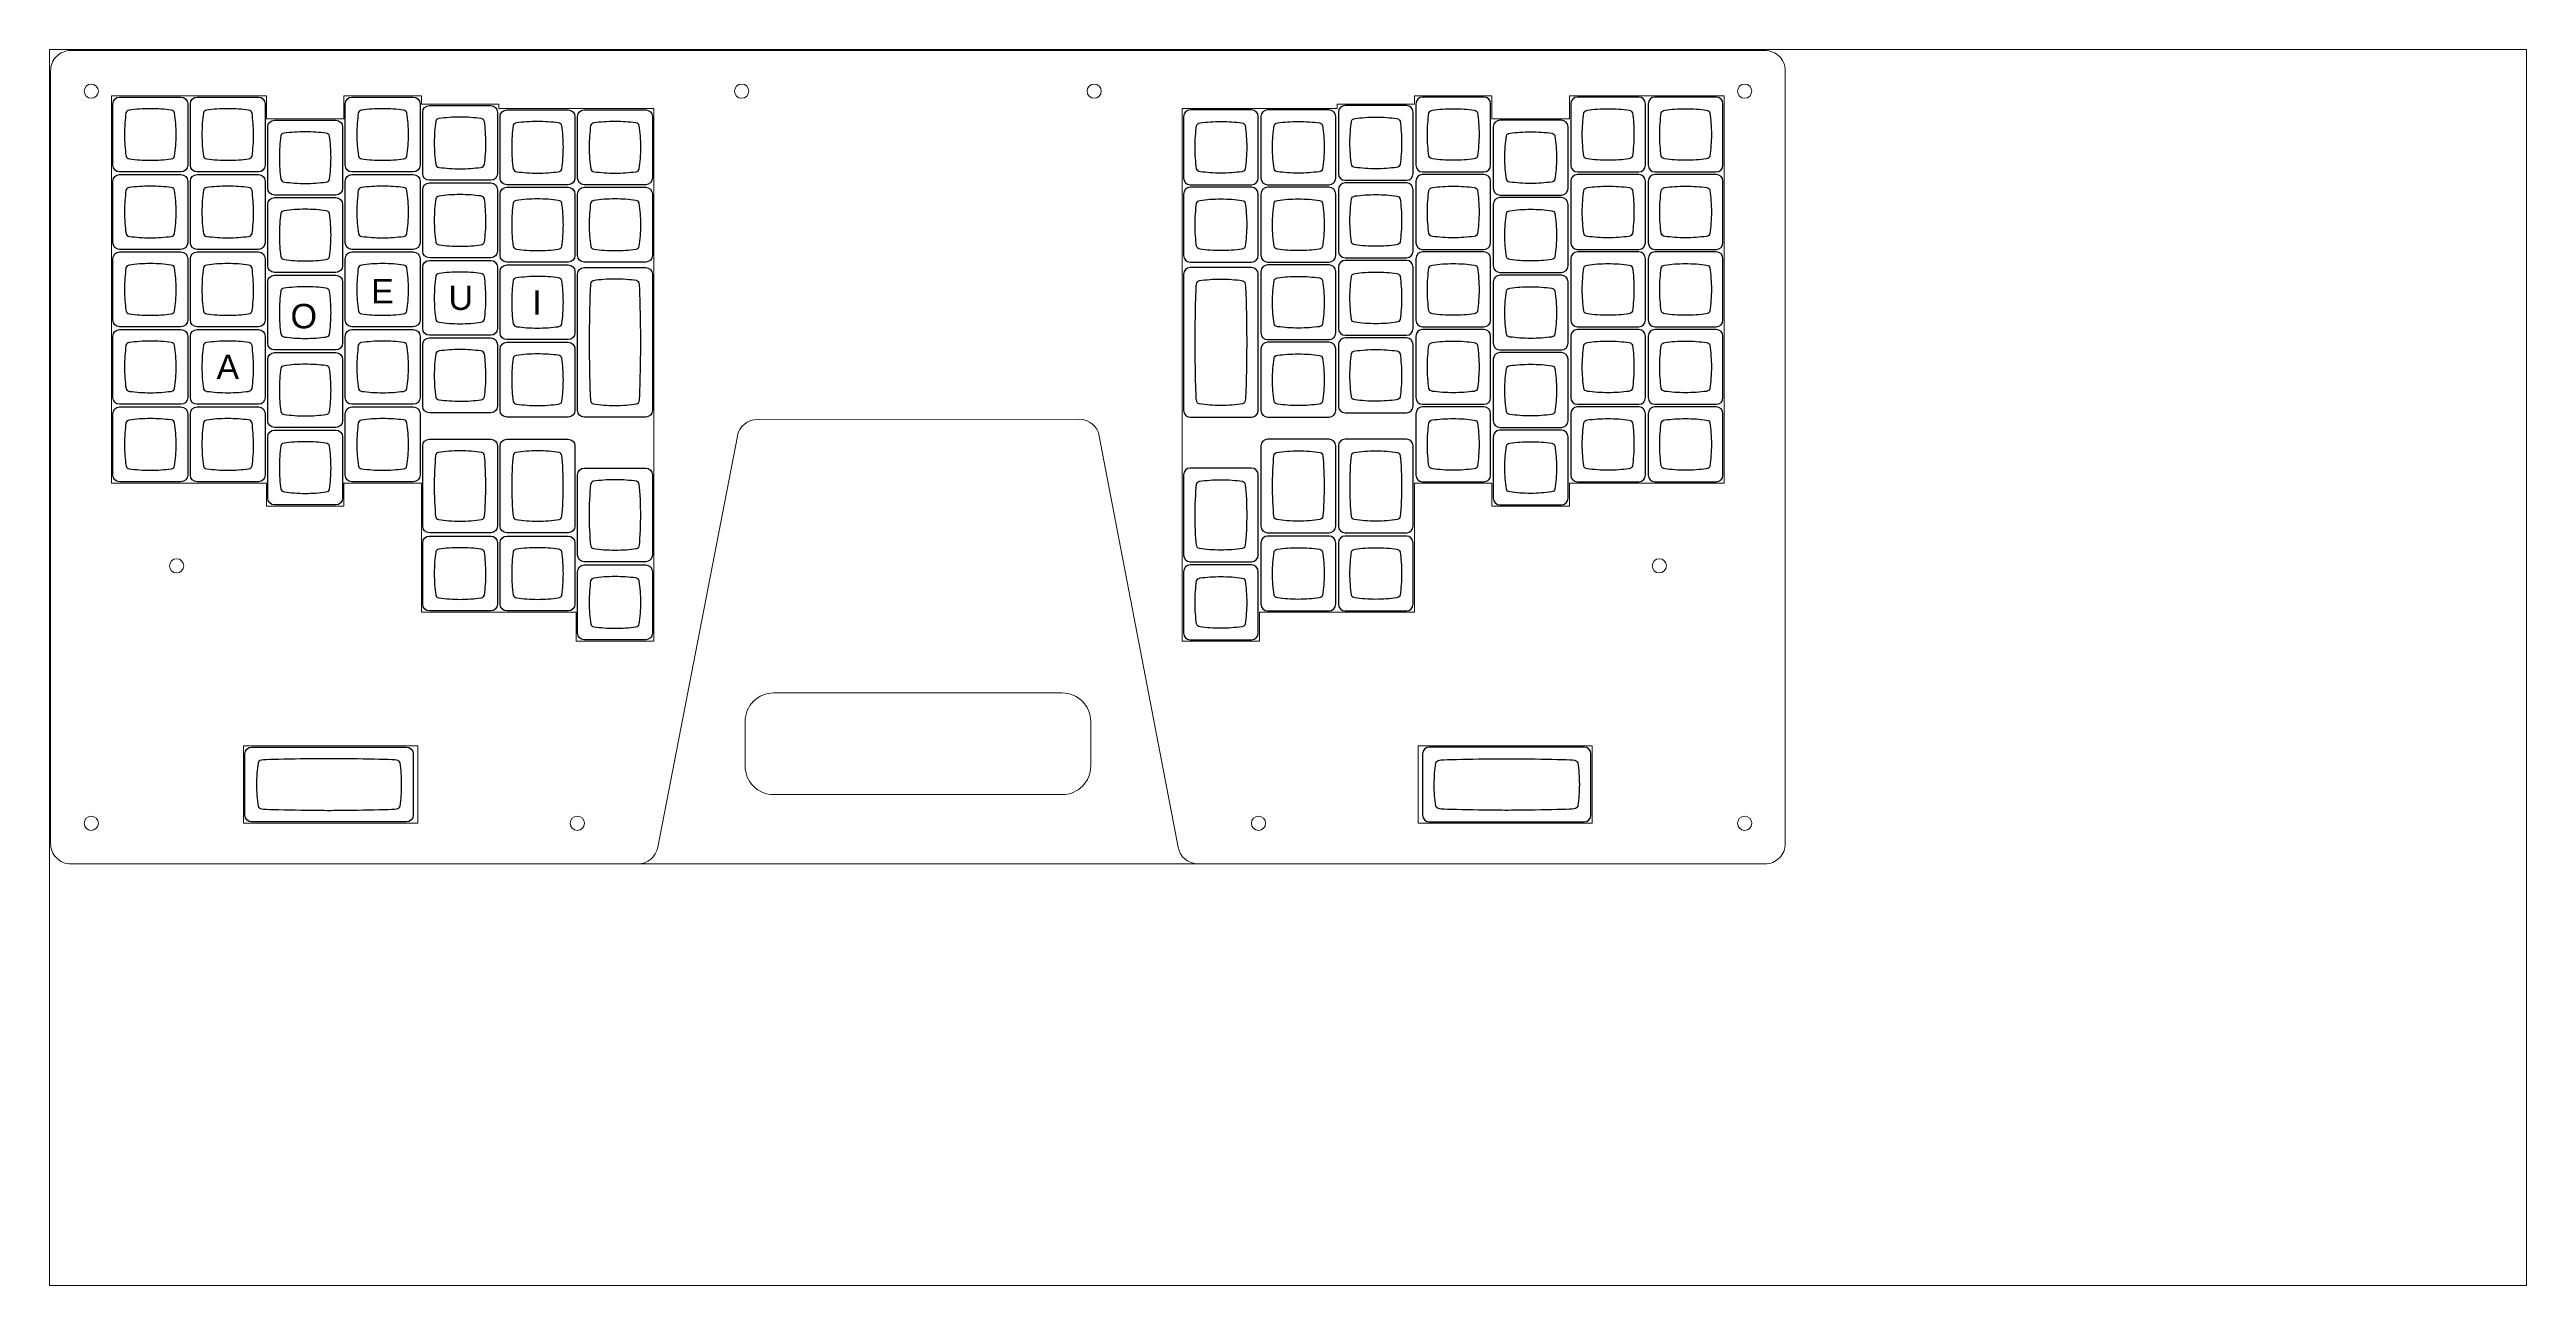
# Paper-space layout 'Preview' of a CAD drawing. Header units: millimetres. Extents: x 0 to 609, y 1 to 305.
# The model-space entities are those that its viewports show. They can reach past a viewport. Long polylines and large blocks are cut down to what shows.
import ezdxf

# ---------------------------------------------------------------- set-up
doc = ezdxf.new("R2010")
doc.units = ezdxf.units.MM
doc.linetypes.add('ACAD_ISO02W100', pattern=[15, 12, -3])
doc.layers.get('0').update_dxf_attribs({"lineweight": 0})
for name, color, linetype, lineweight in [('Bolt Holes', 7, 'Continuous', 0), ('Case', 7, 'Continuous', 0), ('Cuts', 7, 'Continuous', 0), ('Handle', 7, 'Continuous', 0), ('Matrix Holes', 7, 'Continuous', 0), ('Top Plate', 7, 'Continuous', 0)]:
    doc.layers.add(name, color=color, linetype=linetype, lineweight=lineweight)
for name, color, linetype in [('Boxes', 3, 'Continuous'), ('Keycaps', 5, 'Continuous'), ('Templates', 7, 'Continuous')]:
    doc.layers.add(name, color=color, linetype=linetype)
for name, color, linetype, plot in [('Hidden', 6, 'ACAD_ISO02W100', False), ('Key Labels', 6, 'ACAD_ISO02W100', False), ('Viewports', 7, 'Continuous', False)]:
    doc.layers.add(name, color=color, linetype=linetype, plot=plot)
doc.styles.get("Standard").update_dxf_attribs({"font": 'Arial.ttf'})

# ---------------------------------------------------------------- blocks, each defined once
blk = doc.blocks.new('Cherry Hole Inset')
at = {"layer": 'Cuts'}
blk.add_lwpolyline([(1.1114, 0.3), (1.1114, 1.2787), (0.3, 1.2787), (0.3, 4.1726), (1.1114, 4.1726), (1.1114, 9.7726), (0.3, 9.7726), (0.3, 12.6665), (1.1114, 12.6665), (1.1114, 13.6452), (14.4565, 13.6452), (14.4565, 12.6665), (15.2679, 12.6665), (15.2679, 9.7726), (14.4565, 9.7726), (14.4565, 4.1726), (15.2679, 4.1726), (15.2679, 1.2787), (14.4565, 1.2787), (14.4565, 0.3)], close=True, dxfattribs=at)
at = {"layer": 'Hidden'}
blk.add_lwpolyline([(0.8114, 0), (0.8114, 0.9787), (0, 0.9787), (0, 4.4726), (0.8114, 4.4726), (0.8114, 9.4726), (0, 9.4726), (0, 12.9665), (0.8114, 12.9665), (0.8114, 13.9452), (14.7565, 13.9452), (14.7565, 12.9665), (15.5679, 12.9665), (15.5679, 9.4726), (14.7565, 9.4726), (14.7565, 4.4726), (15.5679, 4.4726), (15.5679, 0.9787), (14.7565, 0.9787), (14.7565, 0)], close=True, dxfattribs=at)
blk = doc.blocks.new('Cherry Cutout 1')
at = {"layer": 'Boxes'}
blk.add_lwpolyline([(0, 0), (19.05, 0), (19.05, 19.05), (0, 19.05)], close=True, dxfattribs=at)
at = {"layer": 'Keycaps'}
for points, knots in [([(1.97, 0.33), (1.97, 0.33), (17.08, 0.33), (17.08, 0.33), (17.08, 0.33), (17.98, 0.33), (18.73, 1.07), (18.73, 1.97), (18.73, 1.97), (18.73, 1.97), (18.73, 17.08), (18.73, 17.08), (18.73, 17.08), (18.73, 17.98), (17.98, 18.73), (17.08, 18.73), (17.08, 18.73), (17.08, 18.73), (1.97, 18.73), (1.97, 18.73), (1.97, 18.73), (1.07, 18.73), (0.33, 17.98), (0.33, 17.08), (0.33, 17.08), (0.33, 17.08), (0.33, 1.97), (0.33, 1.97), (0.33, 1.97), (0.33, 1.07), (1.07, 0.33), (1.97, 0.33)], [0, 0, 0, 0, 0.111111, 0.111111, 0.111111, 0.111111, 0.222222, 0.222222, 0.222222, 0.222222, 0.333333, 0.333333, 0.333333, 0.333333, 0.444444, 0.444444, 0.444444, 0.444444, 0.555556, 0.555556, 0.555556, 0.555556, 0.666667, 0.666667, 0.666667, 0.666667, 0.777778, 0.777778, 0.777778, 0.777778, 1, 1, 1, 1]), ([(9.53, 15.87), (11.32, 15.87), (13.04, 15.75), (14.64, 15.53), (14.64, 15.53), (14.64, 15.53), (14.64, 15.53), (14.64, 15.53), (14.64, 15.53), (15.12, 15.45), (15.41, 15.22), (15.5, 14.82), (15.5, 14.82), (15.74, 13.16), (15.88, 11.38), (15.88, 9.52), (15.88, 9.52), (15.88, 7.67), (15.75, 5.88), (15.5, 4.23), (15.5, 4.23), (15.42, 3.83), (15.13, 3.59), (14.64, 3.52), (14.64, 3.52), (13.04, 3.3), (11.32, 3.17), (9.53, 3.17), (9.53, 3.17), (7.74, 3.18), (6.02, 3.3), (4.41, 3.52), (4.41, 3.52), (4.41, 3.52), (4.41, 3.52), (4.41, 3.52), (4.41, 3.52), (3.94, 3.6), (3.65, 3.82), (3.56, 4.2), (3.56, 4.2), (3.31, 5.86), (3.18, 7.66), (3.18, 9.53), (3.18, 9.53), (3.18, 11.4), (3.31, 13.19), (3.55, 14.86), (3.55, 14.86), (3.65, 15.22), (3.92, 15.44), (4.35, 15.52), (4.35, 15.52), (5.97, 15.75), (7.71, 15.87), (9.53, 15.87)], [0, 0, 0, 0, 0.066667, 0.066667, 0.066667, 0.066667, 0.133333, 0.133333, 0.133333, 0.133333, 0.2, 0.2, 0.2, 0.2, 0.266667, 0.266667, 0.266667, 0.266667, 0.333333, 0.333333, 0.333333, 0.333333, 0.4, 0.4, 0.4, 0.4, 0.466667, 0.466667, 0.466667, 0.466667, 0.533333, 0.533333, 0.533333, 0.533333, 0.6, 0.6, 0.6, 0.6, 0.666667, 0.666667, 0.666667, 0.666667, 0.733333, 0.733333, 0.733333, 0.733333, 0.8, 0.8, 0.8, 0.8, 0.866667, 0.866667, 0.866667, 0.866667, 1, 1, 1, 1])]:
    blk.add_open_spline(points, degree=3, knots=knots, dxfattribs=at)
blk.add_blockref('Cherry Hole Inset', (1.74, 2.55))
blk = doc.blocks.new('Cherry Cutout 1.25 Vert')
at = {"layer": 'Boxes'}
blk.add_lwpolyline([(0, 23.81), (0, 0), (19.05, 0), (19.05, 23.81)], close=True, dxfattribs=at)
at = {"layer": 'Keycaps'}
for points, knots in [([(0.33, 21.84), (0.33, 21.84), (0.33, 2.13), (0.33, 2.13), (0.33, 2.13), (0.33, 1.23), (1.07, 0.49), (1.97, 0.49), (1.97, 0.49), (1.97, 0.49), (17.08, 0.49), (17.08, 0.49), (17.08, 0.49), (17.98, 0.49), (18.73, 1.23), (18.73, 2.13), (18.73, 2.13), (18.73, 2.13), (18.73, 21.84), (18.73, 21.84), (18.73, 21.84), (18.73, 22.75), (17.98, 23.49), (17.08, 23.49), (17.08, 23.49), (17.08, 23.49), (1.97, 23.49), (1.97, 23.49), (1.97, 23.49), (1.07, 23.49), (0.33, 22.75), (0.33, 21.84)], [0, 0, 0, 0, 0.111111, 0.111111, 0.111111, 0.111111, 0.222222, 0.222222, 0.222222, 0.222222, 0.333333, 0.333333, 0.333333, 0.333333, 0.444444, 0.444444, 0.444444, 0.444444, 0.555556, 0.555556, 0.555556, 0.555556, 0.666667, 0.666667, 0.666667, 0.666667, 0.777778, 0.777778, 0.777778, 0.777778, 1, 1, 1, 1]), ([(15.87, 11.99), (15.87, 10.15), (15.75, 6.23), (15.53, 4.6), (15.53, 4.6), (15.53, 4.6), (15.53, 4.6), (15.53, 4.6), (15.53, 4.6), (15.45, 4.1), (15.22, 3.81), (14.82, 3.72), (14.82, 3.72), (13.16, 3.47), (11.38, 3.34), (9.52, 3.34), (9.52, 3.34), (7.67, 3.34), (5.88, 3.47), (4.23, 3.72), (4.23, 3.72), (3.83, 3.81), (3.6, 4.1), (3.52, 4.6), (3.52, 4.6), (3.3, 6.23), (3.17, 10.16), (3.17, 11.99), (3.17, 11.99), (3.17, 13.81), (3.3, 17.74), (3.52, 19.38), (3.52, 19.38), (3.52, 19.38), (3.52, 19.38), (3.52, 19.38), (3.52, 19.38), (3.6, 19.86), (3.82, 20.15), (4.2, 20.25), (4.2, 20.25), (5.86, 20.5), (7.66, 20.64), (9.53, 20.64), (9.53, 20.64), (11.4, 20.64), (13.19, 20.5), (14.86, 20.25), (14.86, 20.25), (15.22, 20.16), (15.44, 19.88), (15.52, 19.44), (15.52, 19.44), (15.75, 17.79), (15.87, 13.83), (15.87, 11.99)], [0, 0, 0, 0, 0.066667, 0.066667, 0.066667, 0.066667, 0.133333, 0.133333, 0.133333, 0.133333, 0.2, 0.2, 0.2, 0.2, 0.266667, 0.266667, 0.266667, 0.266667, 0.333333, 0.333333, 0.333333, 0.333333, 0.4, 0.4, 0.4, 0.4, 0.466667, 0.466667, 0.466667, 0.466667, 0.533333, 0.533333, 0.533333, 0.533333, 0.6, 0.6, 0.6, 0.6, 0.666667, 0.666667, 0.666667, 0.666667, 0.733333, 0.733333, 0.733333, 0.733333, 0.8, 0.8, 0.8, 0.8, 0.866667, 0.866667, 0.866667, 0.866667, 1, 1, 1, 1])]:
    blk.add_open_spline(points, degree=3, knots=knots, dxfattribs=at)
at = {"rotation": 90}
blk.add_blockref('Cherry Hole Inset', (16.5, 4.12), dxfattribs=at)
blk = doc.blocks.new('Cherry Cutout 2.25')
at = {"layer": 'Boxes'}
blk.add_lwpolyline([(0, 0), (42.86, 0), (42.86, 19.05), (0, 19.05)], close=True, dxfattribs=at)
at = {"layer": 'Cuts'}
for points in [[(7.84, 1.28), (11.14, 1.28), (11.14, 15.95), (7.84, 15.95)], [(31.72, 1.28), (35.02, 1.28), (35.02, 15.95), (31.72, 15.95)]]:
    blk.add_lwpolyline(points, close=True, dxfattribs=at)
at = {"layer": 'Keycaps'}
for points, knots in [([(1.97, 0.32), (1.97, 0.32), (40.08, 0.32), (40.08, 0.32), (40.08, 0.32), (40.98, 0.32), (41.72, 1.07), (41.72, 1.97), (41.72, 1.97), (41.72, 1.97), (41.72, 17.08), (41.72, 17.08), (41.72, 17.08), (41.72, 17.98), (40.98, 18.72), (40.08, 18.72), (40.08, 18.72), (40.08, 18.72), (1.97, 18.72), (1.97, 18.72), (1.97, 18.72), (1.07, 18.72), (0.32, 17.98), (0.32, 17.08), (0.32, 17.08), (0.32, 17.08), (0.32, 1.97), (0.32, 1.97), (0.32, 1.97), (0.32, 1.07), (1.07, 0.32), (1.97, 0.32)], [0, 0, 0, 0, 0.111111, 0.111111, 0.111111, 0.111111, 0.222222, 0.222222, 0.222222, 0.222222, 0.333333, 0.333333, 0.333333, 0.333333, 0.444444, 0.444444, 0.444444, 0.444444, 0.555556, 0.555556, 0.555556, 0.555556, 0.666667, 0.666667, 0.666667, 0.666667, 0.777778, 0.777778, 0.777778, 0.777778, 1, 1, 1, 1]), ([(21.02, 15.87), (22.91, 15.87), (35.89, 15.75), (37.58, 15.53), (37.58, 15.53), (37.58, 15.53), (37.58, 15.53), (37.58, 15.53), (37.58, 15.53), (38.09, 15.45), (38.39, 15.22), (38.48, 14.82), (38.48, 14.82), (38.74, 13.16), (38.87, 11.38), (38.87, 9.52), (38.87, 9.52), (38.88, 7.67), (38.74, 5.88), (38.48, 4.23), (38.48, 4.23), (38.39, 3.83), (38.09, 3.59), (37.58, 3.52), (37.58, 3.52), (35.9, 3.3), (22.91, 3.17), (21.03, 3.17), (21.03, 3.17), (19.15, 3.17), (6.15, 3.3), (4.47, 3.52), (4.47, 3.52), (4.47, 3.52), (4.47, 3.52), (4.47, 3.52), (4.47, 3.52), (3.98, 3.6), (3.67, 3.82), (3.57, 4.2), (3.57, 4.2), (3.32, 5.86), (3.18, 7.66), (3.18, 9.53), (3.18, 9.53), (3.17, 11.4), (3.31, 13.19), (3.57, 14.86), (3.57, 14.86), (3.67, 15.22), (3.95, 15.44), (4.41, 15.52), (4.41, 15.52), (6.11, 15.75), (19.14, 15.87), (21.02, 15.87)], [0, 0, 0, 0, 0.066667, 0.066667, 0.066667, 0.066667, 0.133333, 0.133333, 0.133333, 0.133333, 0.2, 0.2, 0.2, 0.2, 0.266667, 0.266667, 0.266667, 0.266667, 0.333333, 0.333333, 0.333333, 0.333333, 0.4, 0.4, 0.4, 0.4, 0.466667, 0.466667, 0.466667, 0.466667, 0.533333, 0.533333, 0.533333, 0.533333, 0.6, 0.6, 0.6, 0.6, 0.666667, 0.666667, 0.666667, 0.666667, 0.733333, 0.733333, 0.733333, 0.733333, 0.8, 0.8, 0.8, 0.8, 0.866667, 0.866667, 0.866667, 0.866667, 1, 1, 1, 1])]:
    blk.add_open_spline(points, degree=3, knots=knots, dxfattribs=at)
blk.add_blockref('Cherry Hole Inset', (13.63, 2.54))
at = {"layer": 'Hidden'}
for s, p in [('0.2 up', (31.76, 16.54)), ('0.5 down', (32.42, 0.4))]:
    blk.add_text(s, height=0.5, dxfattribs=at).set_placement(p)
blk = doc.blocks.new('Cherry Cutout 2x')
at = {"layer": 'Boxes'}
blk.add_lwpolyline([(0, 0), (38.1, 0), (38.1, 19.05), (0, 19.05)], close=True, dxfattribs=at)
at = {"layer": 'Cuts'}
for points in [[(5.46, 1.28), (8.76, 1.28), (8.76, 15.95), (5.46, 15.95)], [(29.34, 1.28), (32.64, 1.28), (32.64, 15.95), (29.34, 15.95)]]:
    blk.add_lwpolyline(points, close=True, dxfattribs=at)
at = {"layer": 'Keycaps'}
for points, knots in [([(1.97, 0.32), (1.97, 0.32), (35.48, 0.32), (35.48, 0.32), (35.48, 0.32), (36.38, 0.32), (37.12, 1.07), (37.12, 1.97), (37.12, 1.97), (37.12, 1.97), (37.12, 17.08), (37.12, 17.08), (37.12, 17.08), (37.12, 17.98), (36.38, 18.72), (35.48, 18.72), (35.48, 18.72), (35.48, 18.72), (1.97, 18.72), (1.97, 18.72), (1.97, 18.72), (1.07, 18.72), (0.32, 17.98), (0.32, 17.08), (0.32, 17.08), (0.32, 17.08), (0.32, 1.97), (0.32, 1.97), (0.32, 1.97), (0.32, 1.07), (1.07, 0.32), (1.97, 0.32)], [0, 0, 0, 0, 0.111111, 0.111111, 0.111111, 0.111111, 0.222222, 0.222222, 0.222222, 0.222222, 0.333333, 0.333333, 0.333333, 0.333333, 0.444444, 0.444444, 0.444444, 0.444444, 0.555556, 0.555556, 0.555556, 0.555556, 0.666667, 0.666667, 0.666667, 0.666667, 0.777778, 0.777778, 0.777778, 0.777778, 1, 1, 1, 1]), ([(18.72, 15.87), (20.61, 15.87), (31.31, 15.75), (32.98, 15.53), (32.98, 15.53), (32.98, 15.53), (32.98, 15.53), (32.98, 15.53), (32.98, 15.53), (33.49, 15.45), (33.79, 15.22), (33.88, 14.82), (33.88, 14.82), (34.14, 13.16), (34.27, 11.38), (34.27, 9.52), (34.27, 9.52), (34.28, 7.67), (34.14, 5.88), (33.89, 4.23), (33.89, 4.23), (33.8, 3.83), (33.49, 3.59), (32.99, 3.52), (32.99, 3.52), (31.31, 3.3), (20.6, 3.17), (18.73, 3.17), (18.73, 3.17), (16.86, 3.17), (6.14, 3.3), (4.47, 3.52), (4.47, 3.52), (4.47, 3.52), (4.47, 3.52), (4.47, 3.52), (4.47, 3.52), (3.97, 3.6), (3.67, 3.82), (3.57, 4.2), (3.57, 4.2), (3.32, 5.86), (3.18, 7.66), (3.18, 9.53), (3.18, 9.53), (3.17, 11.4), (3.31, 13.19), (3.57, 14.86), (3.57, 14.86), (3.67, 15.22), (3.95, 15.44), (4.4, 15.52), (4.4, 15.52), (6.1, 15.75), (16.84, 15.87), (18.72, 15.87)], [0, 0, 0, 0, 0.066667, 0.066667, 0.066667, 0.066667, 0.133333, 0.133333, 0.133333, 0.133333, 0.2, 0.2, 0.2, 0.2, 0.266667, 0.266667, 0.266667, 0.266667, 0.333333, 0.333333, 0.333333, 0.333333, 0.4, 0.4, 0.4, 0.4, 0.466667, 0.466667, 0.466667, 0.466667, 0.533333, 0.533333, 0.533333, 0.533333, 0.6, 0.6, 0.6, 0.6, 0.666667, 0.666667, 0.666667, 0.666667, 0.733333, 0.733333, 0.733333, 0.733333, 0.8, 0.8, 0.8, 0.8, 0.866667, 0.866667, 0.866667, 0.866667, 1, 1, 1, 1])]:
    blk.add_open_spline(points, degree=3, knots=knots, dxfattribs=at)
blk.add_blockref('Cherry Hole Inset', (11.25, 2.54))
at = {"layer": 'Hidden'}
for s, p in [('0.2 up', (29.38, 16.43)), ('0.5 down', (30.04, 0.29))]:
    blk.add_text(s, height=0.5, dxfattribs=at).set_placement(p)
blk = doc.blocks.new('Half Key Pad')
for name, p in [('Cherry Cutout 1', (0, 159.5)), ('Cherry Cutout 1', (19.05, 159.5)), ('Cherry Cutout 1', (57.15, 159.5)), ('Cherry Cutout 1', (38.1, 153.81)), ('Cherry Cutout 1', (76.2, 157.42)), ('Cherry Cutout 1', (95.25, 156.35)), ('Cherry Cutout 1', (114.3, 156.35)), ('Cherry Cutout 1', (0, 140.45)), ('Cherry Cutout 1', (19.05, 140.45)), ('Cherry Cutout 1', (57.15, 140.45)), ('Cherry Cutout 1', (38.1, 134.76)), ('Cherry Cutout 1', (76.2, 138.37)), ('Cherry Cutout 1', (95.25, 137.3)), ('Cherry Cutout 1', (114.3, 137.3)), ('Cherry Cutout 1', (0, 121.4)), ('Cherry Cutout 1', (19.05, 121.4)), ('Cherry Cutout 1', (57.15, 121.4)), ('Cherry Cutout 1', (38.1, 115.71)), ('Cherry Cutout 1', (76.2, 119.32)), ('Cherry Cutout 1', (95.25, 118.25)), ('Cherry Cutout 1', (0, 102.35)), ('Cherry Cutout 1', (19.05, 102.35)), ('Cherry Cutout 1', (57.15, 102.35)), ('Cherry Cutout 1', (76.2, 100.27)), ('Cherry Cutout 1', (95.25, 99.2)), ('Cherry Cutout 1', (38.1, 96.66)), ('Cherry Cutout 1', (0, 83.3)), ('Cherry Cutout 1', (19.05, 83.3)), ('Cherry Cutout 1', (57.15, 83.3)), ('Cherry Cutout 1', (38.1, 77.61)), ('Cherry Cutout 1.25 Vert', (76.2, 70.61)), ('Cherry Cutout 1.25 Vert', (95.25, 70.61)), ('Cherry Cutout 1.25 Vert', (114.3, 63.5)), ('Cherry Cutout 1', (76.2, 51.56)), ('Cherry Cutout 1', (95.25, 51.56)), ('Cherry Cutout 1', (114.3, 44.45))]:
    blk.add_blockref(name, p)
at = {"layer": 'Templates', "rotation": 90}
blk.add_blockref('Cherry Cutout 2x', (133.35, 99.2), dxfattribs=at)
at = {"layer": 'Templates'}
blk.add_blockref('Cherry Cutout 2.25', (32.48, -0.32), dxfattribs=at)

msp = doc.modelspace()

# ---------------------------------------------------------------- linework, layer by layer
at = {"layer": 'Bolt Holes'}
for centre in [(10, 190), (170, 190), (256.7, 190), (416.7, 190), (31, 73.3), (395.7, 73.3), (10, 10), (129.576, 10), (297.124, 10), (416.7, 10)]:
    msp.add_circle(centre, 1.75, dxfattribs=at)
at = {"layer": 'Case'}
msp.add_lwpolyline([(5, 0), (421.7, 0, 0.4142136), (426.7, 5), (426.7, 195, 0.4142136), (421.7, 200), (5, 200, 0.4142136), (0, 195), (0, 5, 0.4142136)], format="xyb", close=True, dxfattribs=at)
at = {"layer": 'Handle'}
msp.add_lwpolyline([(177.85, 17.04), (248.85, 17.04, 0.4142136), (255.85, 24.04), (255.85, 35.04, 0.4142136), (248.85, 42.04), (177.85, 42.04, 0.4142136), (170.85, 35.04), (170.85, 24.04, 0.4142136)], format="xyb", close=True, dxfattribs=at)
at = {"layer": 'Matrix Holes'}
for p, q in [((15, 93.625), (15, 188.875)), ((15, 188.875), (53.1, 188.875)), ((53.1, 188.875), (53.1, 183.181)), ((72.15, 188.875), (91.2, 188.875)), ((72.15, 183.181), (72.15, 188.875)), ((91.2, 188.875), (91.2, 186.793)), ((354.55, 188.875), (335.5, 188.875)), ((335.5, 188.875), (335.5, 186.793)), ((354.55, 188.875), (354.55, 183.181)), ((411.7, 188.875), (373.6, 188.875)), ((373.6, 183.181), (373.6, 188.875)), ((411.7, 93.625), (411.7, 188.875)), ((53.1, 183.181), (72.15, 183.181)), ((91.2, 186.793), (110.25, 186.793)), ((110.25, 186.793), (110.25, 185.722)), ((110.25, 185.722), (148.35, 185.722)), ((148.35, 185.722), (148.35, 54.773)), ((316.45, 185.722), (278.35, 185.722)), ((278.35, 185.722), (278.35, 54.773)), ((335.5, 186.793), (316.45, 186.793)), ((316.45, 186.793), (316.45, 185.722)), ((354.55, 183.181), (373.6, 183.181)), ((53.1, 93.625), (15, 93.625)), ((53.1, 87.931), (53.1, 93.625)), ((91.2, 93.625), (72.15, 93.625)), ((72.15, 93.625), (72.15, 87.931)), ((91.2, 61.886), (91.2, 93.625)), ((335.5, 61.886), (335.5, 93.625)), ((335.5, 93.625), (354.55, 93.625)), ((354.55, 87.931), (354.55, 93.625)), ((373.6, 93.625), (411.7, 93.625)), ((373.6, 93.625), (373.6, 87.931)), ((72.15, 87.931), (53.1, 87.931)), ((373.6, 87.931), (354.55, 87.931)), ((129.3, 61.886), (91.2, 61.886)), ((129.3, 54.773), (129.3, 61.886)), ((297.4, 54.773), (297.4, 61.886)), ((297.4, 61.886), (335.5, 61.886)), ((148.35, 54.773), (129.3, 54.773)), ((278.35, 54.773), (297.4, 54.773))]:
    msp.add_line(p, q, dxfattribs=at)
for points in [[(47.479, 10), (90.341, 10), (90.341, 29.05), (47.479, 29.05)], [(379.221, 10), (336.359, 10), (336.359, 29.05), (379.221, 29.05)]]:
    msp.add_lwpolyline(points, close=True, dxfattribs=at)
at = {"layer": 'Top Plate'}
for p, q in [((149.36, 4.123), (168.938, 105.175)), ((253.039, 109.331), (173.859, 109.298)), ((277.346, 4.132), (257.965, 105.2)), ((144.438, 0), (128.626, 0)), ((282.27, 0), (298.074, 0))]:
    msp.add_line(p, q, dxfattribs=at)
for centre, start, end in [((173.861, 104.298), 90.02425, 169.898606), ((253.041, 104.331), 10, 90.02425), ((144.438, 5), 270, 349.898606), ((282.27, 5), 190, 270)]:
    msp.add_arc(centre, 5, start, end, dxfattribs=at)

# ---------------------------------------------------------------- block references
msp.add_blockref('Half Key Pad', (15, 10.325))
at = {"extrusion": (0, 0, -1), "zscale": -1}
msp.add_blockref('Half Key Pad', (-411.7, 10.325), dxfattribs=at)

# ---------------------------------------------------------------- texts
at = {"layer": 'Key Labels'}
for s, p in [('E', (78.85, 137.805)), ('U', (97.872, 136.21)), ('I', (118.491, 135.013)), ('O', (59.029, 131.688)), ('A', (40.805, 119.188))]:
    msp.add_text(s, height=6, dxfattribs=at).set_placement(p)

psp = doc.layouts.new('Preview')

# ---------------------------------------------------------------- viewports
at = {"layer": 'Viewports', "view_target_point": (304.381, 48.3)}
vp = psp.add_viewport(center=(304.65, 152.85), size=(609.26, 303.8661), view_center_point=(0, 0), view_height=303.86612, dxfattribs=at)
vp.frozen_layers = ['Boxes', 'Cuts', 'Hidden']

doc.saveas('drawing.dxf')
